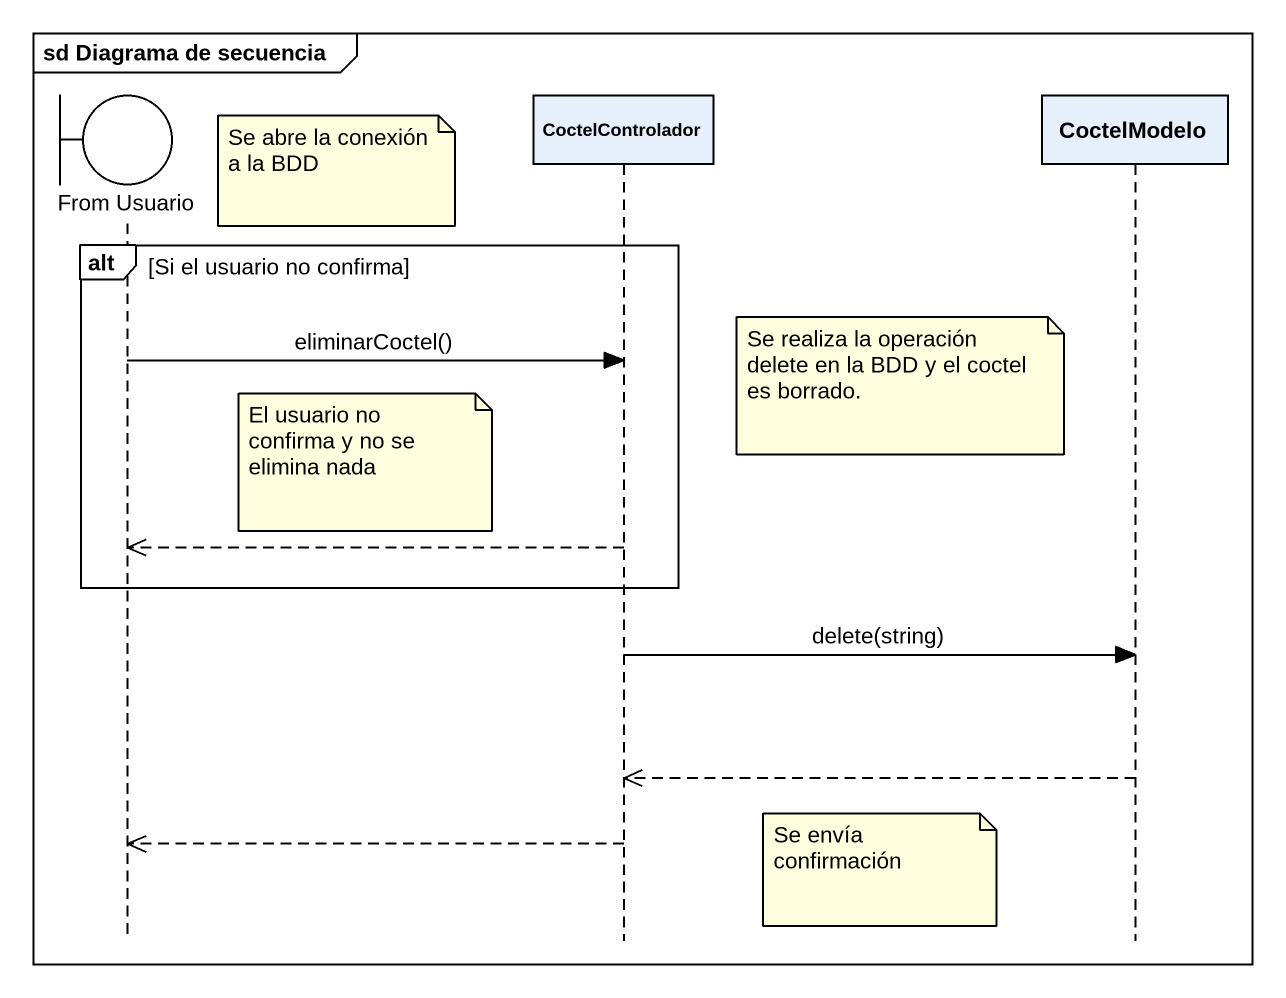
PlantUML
@startuml
mainframe sd Diagrama de secuencia
hide footbox
boundary "From Usuario" as From_Usuario
participant CoctelControlador
participant CoctelModelo

note right of From_Usuario : Se abre la conexión a la BDD
alt Si el usuario no confirma
  From_Usuario -> CoctelControlador : eliminarCoctel()
  note left of CoctelModelo : Se realiza la operación delete en la BDD y el coctel es borrado.
  note right of From_Usuario : El usuario no confirma y no se elimina nada
  CoctelControlador -->> From_Usuario
end
CoctelControlador -> CoctelModelo : delete(string)
CoctelModelo -->> CoctelControlador
CoctelControlador -->> From_Usuario
note left of CoctelModelo : Se envía confirmación
@enduml
